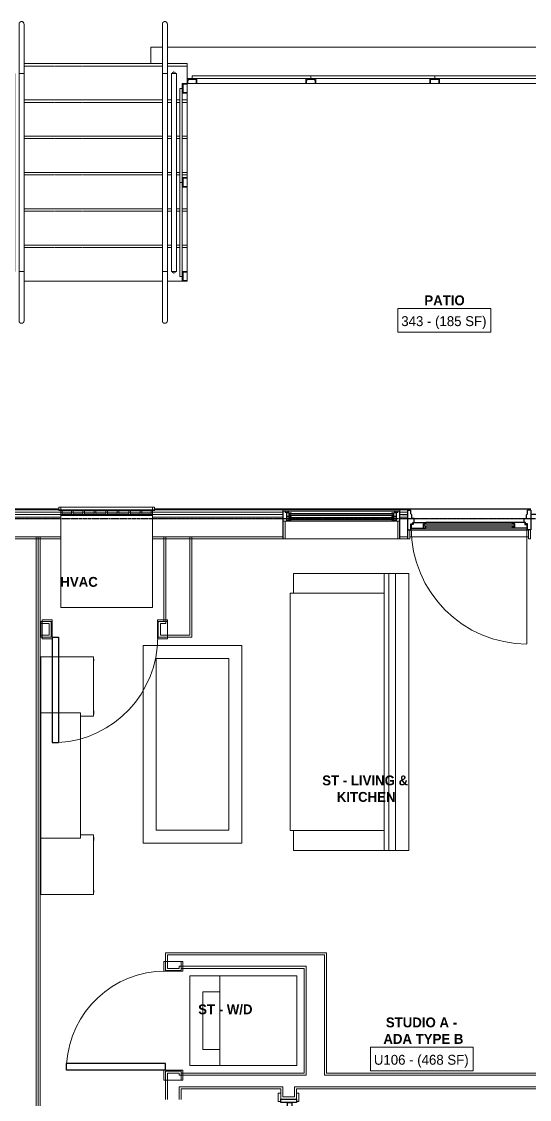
# Model space of a CAD drawing. Header units: inches. Extents: x -4093 to -1777, y 9773 to 12264.
# Drawn here: x -3138.6 to -2984.4, y 11911.1 to 12237.9 of the extents above; entities that cross this region are included whole.
import ezdxf

# ---------------------------------------------------------------- set-up
doc = ezdxf.new("R2010")
doc.units = ezdxf.units.IN
doc.header["$MEASUREMENT"] = 0
for name, pattern in [('Dash', [0.25, 0.125, -0.125]), ('Grid Line 1_2_', [0.875, 0.5, -0.125, 0.125, -0.125]), ('Overhead 1_16_', [0.101562, 0.0625, -0.039062])]:
    doc.linetypes.add(name, pattern=pattern)
for name, color, linetype, lineweight in [('0-1', 7, 'Continuous', 5), ('0-2', 7, 'Continuous', 9), ('A-AREA-IDEN', 2, 'Continuous', 9), ('A-DETL-GENF', 92, 'Continuous', 18), ('A-DETL-GENF-HDLN', 1, 'Dash', 9), ('A-DOOR-1', 7, 'Continuous', 9), ('A-DOOR-2', 10, 'Continuous', 30), ('A-DOOR-4', 31, 'Continuous', 9), ('A-DOOR-5', 31, 'Continuous', 30), ('A-DOOR-FRAM', 31, 'Continuous', 30), ('A-DOOR-FRAM-1', 10, 'Continuous', 30), ('A-DOOR-FRAM-2', 31, 'Continuous', 9), ('A-DOOR-GLAZ', 31, 'Continuous', 9), ('A-FLOR-1', 7, 'Continuous', 9), ('A-FLOR-2', 192, 'Continuous', 9), ('A-FLOR-HRAL', 11, 'Continuous', 9), ('A-GENM', 5, 'Continuous', 9), ('A-GLAZ', 151, 'Continuous', 18), ('A-GLAZ-1', 151, 'Continuous', 9), ('A-GLAZ-2', 151, 'Continuous', 30), ('A-GLAZ-CURT', 52, 'Continuous', 9), ('A-GLAZ-CWMG', 51, 'Continuous', 9), ('A-WALL', 113, 'Continuous', 18), ('A-WALL-1', 7, 'Continuous', 9), ('A-WALL-2', 250, 'Continuous', 18), ('A-WALL-3', 113, 'Continuous', 9), ('I-FURN', 30, 'Continuous', 9), ('I-FURN-1', 7, 'Continuous', 9), ('I-WALL-1', 7, 'Continuous', 9), ('P-SANR-FIXT-1', 7, 'Continuous', 9), ('S-FNDN-1', 7, 'Continuous', 9), ('S-FNDN-2', 32, 'Continuous', 9), ('S-GRID-1', 1, 'Grid Line 1_2_', 30), ('S-STRS', 31, 'Continuous', 9), ('S-STRS-3', 31, 'Overhead 1_16_', 9)]:
    doc.layers.add(name, color=color, linetype=linetype, lineweight=lineweight)
doc.styles.add('Century Gothic', font='ufonts.com_century-gothic.ttf', dxfattribs={"height": 3})
doc.styles.add('Century Gothic_B', font='GOTHICB.TTF', dxfattribs={"height": 3})

# ---------------------------------------------------------------- blocks, each defined once
blk = doc.blocks.new('Entertainment_Center_14771 - Entertainment_Center_14771-3403083-BACKGROUND - 1ST FLOOR')
at = {"layer": 'I-FURN-1'}
for p, q in [((-18, 10), (-36, 10)), ((-36, 10), (-36, -6)), ((-34.85, 10.03), (-35.34, 10.03)), ((-35.34, 10.03), (-35.34, 10)), ((-34.85, 10), (-34.85, 10.03)), ((-18.66, 10.03), (-19.66, 10.03)), ((-19.66, 10.03), (-19.66, 10)), ((-18.66, 10), (-18.66, 10.03)), ((-18, 6), (-18, 10)), ((36, 10), (18, 10)), ((18, 10), (18, 6)), ((18.66, 10.03), (18.66, 10)), ((19.66, 10.03), (18.66, 10.03)), ((19.66, 10), (19.66, 10.03)), ((35.34, 10.03), (34.85, 10.03)), ((34.85, 10.03), (34.85, 10)), ((35.34, 10), (35.34, 10.03)), ((36, -6), (36, 10)), ((19, 6), (-19, 6)), ((-19, 6), (-19, -6)), ((19, -6), (19, 6)), ((-36, -6), (-19, -6)), ((-36, -6.13), (-36, -6)), ((-36, -6), (-19, -6)), ((-19, -6.13), (-36, -6.13)), ((-19, -6), (19, -6)), ((-19, -6.13), (-19, -6)), ((-19, -6), (19, -6)), ((19, -6.13), (-19, -6.13)), ((19, -6), (36, -6)), ((19, -6), (19, -6.13)), ((19, -6), (36, -6)), ((36, -6.13), (19, -6.13)), ((36, -6.13), (36, -6))]:
    blk.add_line(p, q, dxfattribs=at)
blk = doc.blocks.new('Couch-Both_Arms-Generic - 1-1372852-BACKGROUND - 1ST FLOOR')
at = {"layer": 'I-FURN'}
for p, q in [((-42, 17.5), (-36, 17.5)), ((-42, -10), (-42, 17.5)), ((-36, 18.5), (36, 18.5)), ((-36, 17.5), (-36, 18.5)), ((-36, 17.5), (-36, -10)), ((36, 18.5), (36, 17.5)), ((36, 17.5), (42, 17.5)), ((36, -10), (36, 17.5)), ((42, 17.5), (42, -10)), ((-42, -10), (42, -10)), ((-42, -13.5), (-42, -10)), ((-42, -11.5), (42, -11.5)), ((42, -10), (42, -13.5)), ((-42, -13.5), (42, -13.5)), ((42, -13.5), (-42, -13.5))]:
    blk.add_line(p, q, dxfattribs=at)
at = {"layer": 'I-FURN-1'}
for p, q in [((-42, -17.5), (-42, -13.5)), ((42, -13.5), (42, -17.5)), ((42, -17.5), (-42, -17.5))]:
    blk.add_line(p, q, dxfattribs=at)
blk = doc.blocks.new('Table-Coffee - one-1372853-BACKGROUND - 1ST FLOOR')
at = {"layer": 'I-FURN-1'}
for p, q in [((-29.28, 11.25), (30.72, 11.25)), ((-29.28, -18.75), (-29.28, 11.25)), ((30.72, 11.25), (30.72, -18.75)), ((26.72, 7.25), (-25.28, 7.25)), ((-25.28, 7.25), (-25.28, -14.75)), ((26.72, -14.75), (26.72, 7.25)), ((-25.28, -14.75), (26.72, -14.75)), ((30.72, -18.75), (-29.28, -18.75))]:
    blk.add_line(p, q, dxfattribs=at)
blk = doc.blocks.new('SLIDING - FLUSH - SLIDING - FLUSH - 5-0 x 6-8-3203586-BACKGROUND - 1ST FLOOR')
at = {"layer": 'A-DOOR-1'}
for p, q in [((-32.75, 3.25), (-30.25, 3.25)), ((-32.75, 2.5), (-32.75, 3.25)), ((-30.25, 2.5), (-32.75, 2.5)), ((-30.25, 3.25), (-30.25, 2.5)), ((30.25, 3.25), (32.75, 3.25)), ((30.25, 2.5), (30.25, 3.25)), ((32.75, 2.5), (30.25, 2.5)), ((32.75, 3.25), (32.75, 2.5)), ((-32.75, -2.25), (-30.25, -2.25)), ((-32.75, -3), (-32.75, -2.25)), ((-30.25, -3), (-32.75, -3)), ((-30.25, -2.25), (-30.25, -3)), ((30.25, -2.25), (32.75, -2.25)), ((30.25, -3), (30.25, -2.25)), ((32.75, -3), (30.25, -3)), ((32.75, -2.25), (32.75, -3))]:
    blk.add_line(p, q, dxfattribs=at)
at = {"layer": 'A-DOOR-2'}
for p, q in [((-1, -0.88), (-1, 0.5)), ((-1, 0.5), (30, 0.5)), ((30, 0.5), (30, -0.88)), ((-30, -2.25), (-30, -0.88)), ((-30, -0.88), (1, -0.88)), ((1, -2.25), (-30, -2.25)), ((30, -0.88), (-1, -0.88)), ((1, -0.88), (1, -2.25))]:
    blk.add_line(p, q, dxfattribs=at)
at = {"layer": 'A-DOOR-FRAM-1'}
for p, q in [((-31, -2.25), (-31, 2.5)), ((-31, 2.5), (-30, 2.5)), ((-30, 2.5), (-30, -2.25)), ((30, 2.5), (31, 2.5)), ((30, -2.25), (30, 2.5)), ((31, 2.5), (31, -2.25)), ((-30, -2.25), (-31, -2.25)), ((31, -2.25), (30, -2.25))]:
    blk.add_line(p, q, dxfattribs=at)
blk = doc.blocks.new('SWING - SINGLE - FLUSH - SWING - FLUSH - 2-6 x 6-8 - PASSAGE-4346079-BACKGROUND - 1ST FLOOR')
at = {"layer": 'A-DOOR-1'}
for p, q in [((-18, 2.375), (-18, 2.875)), ((-18, 2.875), (-15, 2.875)), ((-18, 2.375), (-15, 2.375)), ((-18, -2.875), (-18, 2.375)), ((-15, 2.375), (-18, 2.375)), ((-15, 2.875), (-15, 2.375)), ((-15, 2.375), (-15, -2.875)), ((15, 2.375), (15, 2.875)), ((15, 2.875), (18, 2.875)), ((15, 2.375), (18, 2.375)), ((15, -2.875), (15, 2.375)), ((18, 2.375), (15, 2.375)), ((18, 2.875), (18, 2.375)), ((18, 2.375), (18, -2.875)), ((-15, -2.875), (-18, -2.875)), ((18, -2.875), (15, -2.875))]:
    blk.add_line(p, q, dxfattribs=at)
blk.add_arc((15, -2.375), 30.067, 180, 266.18593, dxfattribs=at)
at = {"layer": 'A-DOOR-2'}
for p, q in [((13, -2.375), (13, -32.375)), ((15, -2.375), (13, -2.375)), ((15, -2.375), (15, -32.375)), ((15, -32.375), (13, -32.375))]:
    blk.add_line(p, q, dxfattribs=at)
blk = doc.blocks.new('Stacked Washer and Dryer - 26_x25_ - Private-1352637-BACKGROUND - 1ST FLOOR')
at = {"layer": 'P-SANR-FIXT-1'}
for p, q in [((0, 13.625), (32.4375, 13.625)), ((0, 13.625), (0, -13.625)), ((23.34375, 13.625), (23.34375, -13.625)), ((32.4375, 13.625), (32.4375, -13.625)), ((23.34375, 8.75), (28.53125, 8.75)), ((28.53125, 8.75), (28.53125, -8.75)), ((28.53125, -8.75), (23.34375, -8.75)), ((32.4375, -13.625), (0, -13.625))]:
    blk.add_line(p, q, dxfattribs=at)
blk = doc.blocks.new('SWING - SINGLE - FLUSH - SWING - 32_ x 80_ - WITH ACOUSTICAL SEAL-4346071-BACKGROUND - 1ST FLOOR')
at = {"layer": 'A-DOOR-1'}
for p, q in [((-16, 2.87), (-19, 2.87)), ((-19, 2.87), (-19, -2.38)), ((-16, -2.38), (-16, 2.87)), ((19, 2.87), (16, 2.87)), ((16, 2.87), (16, -2.38)), ((19, -2.38), (19, 2.87)), ((-19, -2.38), (-16, -2.38)), ((-16, -2.38), (-19, -2.38)), ((-19, -2.38), (-19, -2.88)), ((-19, -2.88), (-16, -2.88)), ((-16, -2.88), (-16, -2.38)), ((16, -2.38), (19, -2.38)), ((19, -2.38), (16, -2.38)), ((16, -2.38), (16, -2.88)), ((16, -2.88), (19, -2.88)), ((19, -2.88), (19, -2.38))]:
    blk.add_line(p, q, dxfattribs=at)
blk.add_arc((16, 2.37), 32.07, 93.5759, 180, dxfattribs=at)
at = {"layer": 'A-DOOR-2'}
for p, q in [((14, 2.37), (14, 34.38)), ((16, 34.38), (14, 34.38)), ((16, 2.37), (16, 34.38)), ((16, 2.37), (14, 2.37))]:
    blk.add_line(p, q, dxfattribs=at)
blk = doc.blocks.new('CTR - 1st Phase - Unit Layouts_rvt-1-BACKGROUND - 1ST FLOOR')
at = {"layer": 'A-FLOR-1'}
for p, q in [((-3021.35, 12081.69), (-3021.47, 12081.69)), ((-2984.72, 12081.69), (-3020.72, 12081.69))]:
    blk.add_line(p, q, dxfattribs=at)
at = {"layer": 'A-WALL-1'}
for p, q in [((-3129.56, 12056.07), (-3132.69, 12056.07)), ((-3132.69, 12056.07), (-3132.69, 12051.32)), ((-3129.56, 12051.32), (-3129.56, 12056.07)), ((-3095.37, 12056.07), (-3097.06, 12056.07)), ((-3097.06, 12056.07), (-3097.06, 12051.32)), ((-3132.69, 12051.32), (-3129.56, 12051.32)), ((-3097.06, 12051.32), (-3095.37, 12051.32)), ((-3094.9, 11955.61), (-3094.9, 11950.24)), ((-3094.27, 11955.61), (-3094.9, 11955.61)), ((-3090.15, 11955.61), (-3094.27, 11955.61)), ((-3046.02, 11955.61), (-3090.15, 11955.61)), ((-3046.02, 11954.99), (-3046.02, 11955.61)), ((-3046.02, 11950.86), (-3046.02, 11954.99)), ((-3094.9, 11950.24), (-3090.15, 11950.24)), ((-3090.15, 11950.24), (-3090.15, 11950.86)), ((-3090.15, 11950.86), (-3052.77, 11950.86)), ((-3052.77, 11950.86), (-3052.77, 11919.11)), ((-3046.02, 11919.11), (-3046.02, 11950.86)), ((-3094.9, 11919.74), (-3094.9, 11911.12)), ((-3090.15, 11919.74), (-3094.9, 11919.74)), ((-3090.15, 11919.11), (-3090.15, 11919.74)), ((-3052.77, 11919.11), (-3090.15, 11919.11)), ((-2971.96, 11919.11), (-3046.02, 11919.11)), ((-3090.15, 11911.12), (-3090.15, 11914.36)), ((-3090.15, 11914.36), (-3059.9, 11914.36)), ((-3059.9, 11914.36), (-3059.9, 11911.24)), ((-3055.15, 11911.24), (-3055.15, 11914.36)), ((-3055.15, 11914.36), (-3052.77, 11914.36)), ((-3052.77, 11914.36), (-2939.77, 11914.36)), ((-3059.9, 11911.24), (-3055.15, 11911.24))]:
    blk.add_line(p, q, dxfattribs=at)
at = {"layer": 'A-WALL-2'}
for p, q in [((-3094.75, 12055.44), (-3094.75, 12081.69)), ((-3087.5, 12051.94), (-3087.5, 12081.69)), ((-3130.19, 12055.44), (-3132.69, 12055.44)), ((-3130.19, 12053.69), (-3130.19, 12055.44)), ((-3130.19, 12051.94), (-3130.19, 12053.69)), ((-3096.44, 12055.44), (-3096.44, 12053.69)), ((-3095.37, 12055.44), (-3096.44, 12055.44)), ((-3096.44, 12053.69), (-3096.44, 12051.94)), ((-3094.75, 12055.44), (-3095.37, 12055.44)), ((-3132.69, 12051.94), (-3130.19, 12051.94)), ((-3096.44, 12051.94), (-3095.37, 12051.94)), ((-3094.75, 12051.94), (-3095.37, 12051.94)), ((-3087.5, 12051.94), (-3094.75, 12051.94)), ((-3094.27, 11954.99), (-3094.27, 11950.86)), ((-3094.27, 11954.99), (-3090.77, 11954.99)), ((-3090.77, 11954.99), (-3090.15, 11954.99)), ((-3046.65, 11954.99), (-3090.15, 11954.99)), ((-3046.65, 11954.99), (-3046.65, 11951.49)), ((-3094.27, 11950.86), (-3092.52, 11950.86)), ((-3092.52, 11950.86), (-3090.77, 11950.86)), ((-3090.77, 11950.86), (-3090.77, 11951.49)), ((-3090.77, 11951.49), (-3090.15, 11951.49)), ((-3052.15, 11951.49), (-3090.15, 11951.49)), ((-3052.15, 11951.49), (-3052.15, 11950.86)), ((-3052.15, 11950.86), (-3052.15, 11919.11)), ((-3046.65, 11951.49), (-3046.65, 11950.86)), ((-3046.65, 11950.86), (-3046.65, 11919.11)), ((-3094.27, 11919.11), (-3094.27, 11911.12)), ((-3092.52, 11919.11), (-3094.27, 11919.11)), ((-3090.77, 11919.11), (-3092.52, 11919.11)), ((-3090.77, 11918.49), (-3090.77, 11919.11)), ((-3090.15, 11918.49), (-3090.77, 11918.49)), ((-3090.15, 11918.49), (-3052.77, 11918.49)), ((-3052.77, 11918.49), (-3052.15, 11918.49)), ((-3052.15, 11918.49), (-3052.15, 11919.11)), ((-3046.65, 11918.49), (-3046.65, 11919.11)), ((-3046.65, 11918.49), (-2939.77, 11918.49)), ((-3090.77, 11911.12), (-3090.77, 11914.99)), ((-3090.15, 11914.99), (-3090.77, 11914.99)), ((-3090.15, 11914.99), (-3059.27, 11914.99)), ((-3059.27, 11914.36), (-3059.27, 11914.99)), ((-3059.27, 11914.36), (-3059.27, 11911.86)), ((-3055.77, 11914.36), (-3055.77, 11914.99)), ((-3055.77, 11914.99), (-3052.77, 11914.99)), ((-3055.77, 11911.86), (-3055.77, 11914.36)), ((-3052.77, 11914.99), (-3052.15, 11914.99)), ((-3052.15, 11914.99), (-2939.77, 11914.99)), ((-3059.27, 11911.86), (-3057.52, 11911.86)), ((-3057.52, 11911.86), (-3055.77, 11911.86))]:
    blk.add_line(p, q, dxfattribs=at)
at = {"layer": 'I-WALL-1'}
for p, q in [((-3095.37, 12081.69), (-3095.37, 12056.07)), ((-3086.87, 12081.69), (-3095.37, 12081.69)), ((-3086.87, 12051.32), (-3086.87, 12081.69)), ((-3095.37, 12051.32), (-3087.5, 12051.32)), ((-3087.5, 12051.32), (-3086.87, 12051.32))]:
    blk.add_line(p, q, dxfattribs=at)
at = {"layer": '0-2'}
for name, p, rotation in [('Couch-Both_Arms-Generic - 1-1372852-BACKGROUND - 1ST FLOOR', (-3038.55, 12028.62), 90.00000000000061), ('SWING - SINGLE - FLUSH - SWING - 32_ x 80_ - WITH ACOUSTICAL SEAL-4346071-BACKGROUND - 1ST FLOOR', (-3113.31, 12053.69), 180), ('Table-Coffee - one-1372853-BACKGROUND - 1ST FLOOR', (-3082.95, 12019.51), 269.9999999999875), ('Entertainment_Center_14771 - Entertainment_Center_14771-3403083-BACKGROUND - 1ST FLOOR', (-3126.7, 12009.3), 269.9999999999976), ('SWING - SINGLE - FLUSH - SWING - FLUSH - 2-6 x 6-8 - PASSAGE-4346079-BACKGROUND - 1ST FLOOR', (-3092.52, 11934.99), 270.0000000000231), ('Stacked Washer and Dryer - 26_x25_ - Private-1352637-BACKGROUND - 1ST FLOOR', (-3055.02, 11934.99), 180), ('SLIDING - FLUSH - SLIDING - FLUSH - 5-0 x 6-8-3203586-BACKGROUND - 1ST FLOOR', (-3057.4, 11880.24), 89.99999999995191)]:
    blk.add_blockref(name, p, dxfattribs=dict(at, rotation=rotation))
blk = doc.blocks.new('CTR - 1st Phase - Common Walls_rvt-1-BACKGROUND - 1ST FLOOR')
at = {"layer": 'A-WALL-2'}
for p, q in [((-3134.12, 12081.69), (-3134.12, 11743.36)), ((-3133.5, 12081.69), (-3133.5, 11743.36))]:
    blk.add_line(p, q, dxfattribs=at)
at = {"layer": 'I-WALL-1'}
for p, q in [((-3132.87, 12081.69), (-3141.37, 12081.69)), ((-3132.87, 11743.36), (-3132.87, 12081.69))]:
    blk.add_line(p, q, dxfattribs=at)
blk = doc.blocks.new('CTR - 1st Phase - Structure_rvt-1-BACKGROUND - 1ST FLOOR')
at = {"layer": 'S-FNDN-1'}
for p, q in [((-3099.32, 12230.19), (-3095.82, 12230.19)), ((-3099.32, 12230.19), (-3099.32, 12225.19)), ((-3094.32, 12230.19), (-3069.32, 12230.19)), ((-2710.32, 12230.19), (-3069.32, 12230.19))]:
    blk.add_line(p, q, dxfattribs=at)
at = {"layer": 'S-GRID-1'}
blk.add_line((-1777.25, 12087.19), (-4076.95, 12087.19), dxfattribs=at)
blk = doc.blocks.new('Window-Double_Hung-Marvin-Essential - 1-WIDE _TEMP ALL_ ESDH3066-3454274-BACKGROUND - 1ST FLOOR')
at = {"layer": 'A-DETL-GENF'}
for p, q in [((-17.75, 4.03), (-17.16, 4.03)), ((-17.75, 4.03), (-17.75, 0.94)), ((-17.08, 3.62), (-17.16, 4.03)), ((-17.08, 3.62), (-16.19, 3.62)), ((-16.85, 4), (-16.85, 3.62)), ((-16.3, 4), (-16.85, 4)), ((-16.38, 3.52), (-16.72, 3.52)), ((-16.72, 3.52), (-16.72, 0.94)), ((-15.34, 3.44), (-16.56, 3.44)), ((-16.56, 2.5), (-16.56, 3.44)), ((-16.38, 3.62), (-16.38, 3.52)), ((-16.3, 3.76), (-16.3, 4)), ((-16.18, 3.76), (-16.3, 3.76)), ((-16.19, 3.72), (-16.1, 3.72)), ((-16.19, 3.62), (-16.19, 3.72)), ((-16.18, 3.97), (-16.1, 3.97)), ((-16.18, 3.97), (-16.18, 3.76)), ((-16.1, 3.72), (-16.1, 3.97)), ((-15.94, 2.62), (-15.94, 3.34)), ((-15.94, 3.34), (-15.28, 3.34)), ((15.84, 3.32), (-15.84, 3.32)), ((-15.84, 2.63), (-15.84, 3.32)), ((-15.34, 3.44), (-15.28, 3.38)), ((-15.28, 3.34), (-15.28, 3.38)), ((15.34, 3.44), (15.28, 3.38)), ((15.28, 3.34), (15.28, 3.38)), ((15.94, 3.34), (15.28, 3.34)), ((15.34, 3.44), (16.56, 3.44)), ((15.84, 2.63), (15.84, 3.32)), ((15.94, 2.62), (15.94, 3.34)), ((16.18, 3.97), (16.1, 3.97)), ((16.1, 3.72), (16.1, 3.97)), ((16.19, 3.72), (16.1, 3.72)), ((16.18, 3.97), (16.18, 3.76)), ((16.18, 3.76), (16.3, 3.76)), ((16.19, 3.62), (16.19, 3.72)), ((17.08, 3.62), (16.19, 3.62)), ((16.3, 3.76), (16.3, 4)), ((16.3, 4), (16.85, 4)), ((16.38, 3.62), (16.38, 3.52)), ((16.38, 3.52), (16.72, 3.52)), ((16.56, 2.5), (16.56, 3.44)), ((16.72, 3.52), (16.72, 0.94)), ((16.85, 4), (16.85, 3.62)), ((17.08, 3.62), (17.16, 4.03)), ((17.75, 4.03), (17.16, 4.03)), ((17.75, 4.03), (17.75, 0.94)), ((-19.25, 2.98), (-19.25, 2.94)), ((-17.75, 2.98), (-19.25, 2.98)), ((-19.25, 2.94), (-17.9, 2.94)), ((-17.9, 2.94), (-17.9, 2.83)), ((-17.9, 2.83), (-17.75, 2.83)), ((-16.72, 0.94), (-17.75, 0.94)), ((-16.56, 2.5), (-15.34, 2.5)), ((-15.34, 2.22), (-16.56, 2.22)), ((-16.56, 1.28), (-16.56, 2.22)), ((-16.56, 1.28), (-15.34, 1.28)), ((-15.28, 2.62), (-15.94, 2.62)), ((-15.94, 1.4), (-15.94, 2.12)), ((-15.94, 2.12), (-15.28, 2.12)), ((-15.28, 1.4), (-15.94, 1.4)), ((15.84, 3.2), (-15.84, 3.2)), ((15.84, 2.76), (-15.84, 2.76)), ((15.84, 2.63), (-15.84, 2.63)), ((15.84, 2.1), (-15.84, 2.1)), ((-15.84, 1.41), (-15.84, 2.1)), ((15.84, 1.98), (-15.84, 1.98)), ((15.84, 1.54), (-15.84, 1.54)), ((15.84, 1.41), (-15.84, 1.41)), ((-15.54, 2.76), (-15.54, 3.2)), ((-15.54, 1.54), (-15.54, 1.98)), ((-15.34, 2.5), (-15.28, 2.56)), ((-15.34, 2.22), (-15.28, 2.16)), ((-15.34, 1.28), (-15.28, 1.34)), ((-15.28, 2.56), (-15.28, 2.62)), ((-15.28, 2.12), (-15.28, 2.16)), ((-15.28, 1.34), (-15.28, 1.4)), ((15.28, 2.56), (15.28, 2.62)), ((15.28, 2.62), (15.94, 2.62)), ((15.34, 2.5), (15.28, 2.56)), ((15.34, 2.22), (15.28, 2.16)), ((15.28, 2.12), (15.28, 2.16)), ((15.94, 2.12), (15.28, 2.12)), ((15.28, 1.34), (15.28, 1.4)), ((15.28, 1.4), (15.94, 1.4)), ((15.34, 1.28), (15.28, 1.34)), ((16.56, 2.5), (15.34, 2.5)), ((15.34, 2.22), (16.56, 2.22)), ((16.56, 1.28), (15.34, 1.28)), ((15.54, 2.76), (15.54, 3.2)), ((15.54, 1.54), (15.54, 1.98)), ((15.84, 1.41), (15.84, 2.1)), ((15.94, 1.4), (15.94, 2.12)), ((16.56, 1.28), (16.56, 2.22)), ((16.72, 0.94), (17.75, 0.94)), ((17.75, 2.98), (19.25, 2.98)), ((17.9, 2.83), (17.75, 2.83)), ((17.9, 2.94), (17.9, 2.83)), ((19.25, 2.94), (17.9, 2.94)), ((19.25, 2.98), (19.25, 2.94))]:
    blk.add_line(p, q, dxfattribs=at)
at = {"layer": 'A-DETL-GENF-HDLN'}
blk.add_line((16.1, 3.97), (-16.5, 3.97), dxfattribs=at)
at = {"layer": 'A-GLAZ'}
for p, q in [((-17.13, 0.91), (-17.13, -4.44)), ((17.12, -4.44), (17.12, 0.91)), ((-17.13, -4.44), (-17.75, -4.44)), ((17.12, -4.44), (17.75, -4.44))]:
    blk.add_line(p, q, dxfattribs=at)
at = {"layer": 'A-GLAZ-1'}
for p, q in [((17.75, 4.03), (-17.75, 4.03)), ((19.62, 4.5), (17.75, 4.5)), ((17.75, 4.5), (17.75, 4.44)), ((17.75, 4.44), (19.62, 4.44)), ((19.62, 4.44), (19.62, 4.5)), ((-17.75, 0.94), (17.75, 0.94)), ((-17.75, -4.44), (17.75, -4.44))]:
    blk.add_line(p, q, dxfattribs=at)
at = {"layer": 'A-GLAZ-2'}
for p, q in [((-17.75, 4.03), (-17.75, 0.94)), ((17.75, 0.94), (17.75, 4.03)), ((-17.75, 0.91), (-17.75, -4.44)), ((17.75, -4.44), (17.75, 0.91))]:
    blk.add_line(p, q, dxfattribs=at)
blk = doc.blocks.new('V-Series_EWC4_SPVU_RFA_2015 - 1ST FLOOR-2484708-BACKGROUND - 1ST FLOOR')
at = {"layer": 'A-GENM'}
for p, q in [((-3126.69, 12090.69), (-3127.25, 12090.69)), ((-3127.25, 12090.69), (-3127.25, 12089.69)), ((-3127.25, 12089.69), (-3126.69, 12089.69)), ((-3098.81, 12090.69), (-3126.69, 12090.69)), ((-3126.69, 12090.69), (-3126.69, 12089.69)), ((-3126.69, 12089.69), (-3126.69, 12090.69)), ((-3126.69, 12089.69), (-3098.81, 12089.69)), ((-3126.69, 12089.69), (-3126.69, 12060.25)), ((-3126.25, 12089.69), (-3126.69, 12089.69)), ((-3126.25, 12088.69), (-3126.25, 12089.69)), ((-3122.95, 12089.69), (-3123.45, 12089.69)), ((-3123.45, 12089.69), (-3123.45, 12088.69)), ((-3122.95, 12088.69), (-3122.95, 12089.69)), ((-3119.47, 12089.69), (-3119.97, 12089.69)), ((-3119.97, 12089.69), (-3119.97, 12088.69)), ((-3119.47, 12088.69), (-3119.47, 12089.69)), ((-3115.98, 12089.69), (-3116.48, 12089.69)), ((-3116.48, 12089.69), (-3116.48, 12088.69)), ((-3115.98, 12088.69), (-3115.98, 12089.69)), ((-3112.5, 12089.69), (-3113, 12089.69)), ((-3113, 12089.69), (-3113, 12088.69)), ((-3112.5, 12088.69), (-3112.5, 12089.69)), ((-3109.01, 12089.69), (-3109.51, 12089.69)), ((-3109.51, 12089.69), (-3109.51, 12088.69)), ((-3109.01, 12088.69), (-3109.01, 12089.69)), ((-3105.53, 12089.69), (-3106.03, 12089.69)), ((-3106.03, 12089.69), (-3106.03, 12088.69)), ((-3105.53, 12088.69), (-3105.53, 12089.69)), ((-3102.05, 12089.69), (-3102.55, 12089.69)), ((-3102.55, 12089.69), (-3102.55, 12088.69)), ((-3102.05, 12088.69), (-3102.05, 12089.69)), ((-3098.81, 12089.69), (-3099.25, 12089.69)), ((-3099.25, 12089.69), (-3099.25, 12088.69)), ((-3098.81, 12089.69), (-3098.81, 12090.69)), ((-3098.25, 12090.69), (-3098.81, 12090.69)), ((-3098.81, 12090.69), (-3098.81, 12089.69)), ((-3098.81, 12089.69), (-3098.25, 12089.69)), ((-3098.81, 12060.25), (-3098.81, 12089.69)), ((-3098.25, 12089.69), (-3098.25, 12090.69)), ((-3123.45, 12088.69), (-3126.25, 12088.69)), ((-3119.97, 12088.69), (-3122.95, 12088.69)), ((-3116.48, 12088.69), (-3119.47, 12088.69)), ((-3113, 12088.69), (-3115.98, 12088.69)), ((-3109.51, 12088.69), (-3112.5, 12088.69)), ((-3106.03, 12088.69), (-3109.01, 12088.69)), ((-3102.55, 12088.69), (-3105.53, 12088.69)), ((-3099.25, 12088.69), (-3102.05, 12088.69)), ((-3126.69, 12060.25), (-3098.81, 12060.25))]:
    blk.add_line(p, q, dxfattribs=at)
blk = doc.blocks.new('Railing - 1_-2850776-BACKGROUND - 1ST FLOOR')
at = {"layer": 'A-FLOR-HRAL'}
for p, q in [((2, 11), (2, 0)), ((3.5, 0), (3.5, 11))]:
    blk.add_line(p, q, dxfattribs=at)
at = {"layer": 'A-FLOR-HRAL', "flags": 128}
for points in [[(2, 15), (2, 15.03), (2, 15.06), (2.01, 15.09), (2.01, 15.12), (2.01, 15.15), (2.02, 15.18), (2.03, 15.21), (2.04, 15.24), (2.05, 15.26), (2.06, 15.29), (2.07, 15.32), (2.08, 15.35), (2.1, 15.37), (2.11, 15.4), (2.13, 15.42), (2.15, 15.45), (2.17, 15.47), (2.19, 15.49), (2.21, 15.52), (2.23, 15.54), (2.25, 15.56), (2.27, 15.58), (2.3, 15.6), (2.32, 15.61), (2.34, 15.63), (2.37, 15.65), (2.4, 15.66), (2.42, 15.68), (2.45, 15.69), (2.48, 15.7), (2.51, 15.71), (2.53, 15.72), (2.56, 15.73), (2.59, 15.73), (2.62, 15.74), (2.65, 15.74), (2.68, 15.75), (2.71, 15.75), (2.74, 15.75)], [(2, 15), (2, 15), (2, 14.99), (2, 14.97), (2, 14.95), (2, 14.92), (2, 14.89), (2, 14.84), (2, 14.8), (2, 14.74), (2, 14.68), (2, 14.62), (2, 14.55), (2, 14.47), (2, 14.39), (2, 14.3), (2, 14.21), (2, 14.11), (2, 14.01), (2, 13.9), (2, 13.79), (2, 13.67), (2, 13.55), (2, 13.42), (2, 13.29), (2, 13.16), (2, 13.02), (2, 12.89), (2, 12.74), (2, 12.6), (2, 12.45), (2, 12.3), (2, 12.15), (2, 11.99), (2, 11.84), (2, 11.68), (2, 11.52), (2, 11.36), (2, 11.2), (2, 11.04), (2, 11)], [(2, 14.5), (2, 14.53), (2, 14.6), (2, 14.67), (2, 14.73), (2, 14.78), (2, 14.83), (2, 14.87), (2, 14.91), (2, 14.94), (2, 14.97), (2, 14.98), (2, 14.99), (2, 15)], [(2.75, 15.75), (2.78, 15.75), (2.81, 15.75), (2.84, 15.74), (2.87, 15.74), (2.9, 15.74), (2.93, 15.73), (2.96, 15.72), (2.99, 15.71), (3.01, 15.7), (3.04, 15.69), (3.07, 15.68), (3.1, 15.67), (3.12, 15.65), (3.15, 15.64), (3.17, 15.62), (3.2, 15.6), (3.22, 15.58), (3.24, 15.56), (3.27, 15.54), (3.29, 15.52), (3.31, 15.5), (3.33, 15.48), (3.35, 15.45), (3.36, 15.43), (3.38, 15.41), (3.4, 15.38), (3.41, 15.35), (3.43, 15.33), (3.44, 15.3), (3.45, 15.27), (3.46, 15.24), (3.47, 15.22), (3.48, 15.19), (3.48, 15.16), (3.49, 15.13), (3.49, 15.1), (3.5, 15.07), (3.5, 15.04), (3.5, 15.01)], [(3.5, 11), (3.5, 11.16), (3.5, 11.32), (3.5, 11.48), (3.5, 11.64), (3.5, 11.79), (3.5, 11.95), (3.5, 12.11), (3.5, 12.26), (3.5, 12.41), (3.5, 12.56), (3.5, 12.7), (3.5, 12.85), (3.5, 12.99), (3.5, 13.12), (3.5, 13.26), (3.5, 13.39), (3.5, 13.52), (3.5, 13.64), (3.5, 13.76), (3.5, 13.87), (3.5, 13.98), (3.5, 14.08), (3.5, 14.18), (3.5, 14.28), (3.5, 14.37), (3.5, 14.45), (3.5, 14.53), (3.5, 14.6), (3.5, 14.67), (3.5, 14.73), (3.5, 14.78), (3.5, 14.83), (3.5, 14.87), (3.5, 14.91), (3.5, 14.94), (3.5, 14.97), (3.5, 14.98), (3.5, 14.99), (3.5, 15), (3.5, 15)], [(3.5, 15), (3.5, 14.99), (3.5, 14.97), (3.5, 14.95), (3.5, 14.92), (3.5, 14.89), (3.5, 14.84), (3.5, 14.8), (3.5, 14.74), (3.5, 14.68), (3.5, 14.62), (3.5, 14.55), (3.5, 14.52)], [(3.5, 14.07), (3.5, 14.01), (3.5, 13.9), (3.5, 13.79), (3.5, 13.67), (3.5, 13.55), (3.5, 13.42), (3.5, 13.29), (3.5, 13.16), (3.5, 13.02), (3.5, 12.89), (3.5, 12.74), (3.5, 12.6), (3.5, 12.45), (3.5, 12.3), (3.5, 12.15), (3.5, 11.99), (3.5, 11.84), (3.5, 11.68), (3.5, 11.52), (3.5, 11.36), (3.5, 11.2), (3.5, 11.04), (3.5, 11)], [(2, 11), (2, 11.16), (2, 11.32), (2, 11.48), (2, 11.64), (2, 11.79), (2, 11.95), (2, 12.11), (2, 12.26), (2, 12.41), (2, 12.56), (2, 12.7), (2, 12.85), (2, 12.94)]]:
    blk.add_lwpolyline(points, dxfattribs=at)
at = {"layer": 'A-FLOR-HRAL'}
blk.add_arc((0, 0), 0.5, 360, 180, dxfattribs=at)
blk = doc.blocks.new('Railing - 1_-2850778-BACKGROUND - 1ST FLOOR')
at = {"layer": 'A-FLOR-HRAL'}
for p, q in [((2, 0), (2, -11)), ((3.5, -11), (3.5, 0))]:
    blk.add_line(p, q, dxfattribs=at)
at = {"layer": 'A-FLOR-HRAL', "flags": 128}
for points in [[(2, -12.94), (2, -12.89), (2, -12.74), (2, -12.6), (2, -12.45), (2, -12.3), (2, -12.15), (2, -11.99), (2, -11.84), (2, -11.68), (2, -11.52), (2, -11.36), (2, -11.2), (2, -11.04), (2, -11)], [(2, -11), (2, -11.16), (2, -11.32), (2, -11.48), (2, -11.64), (2, -11.79), (2, -11.95), (2, -12.11), (2, -12.26), (2, -12.41), (2, -12.56), (2, -12.7), (2, -12.85), (2, -12.99), (2, -13.12), (2, -13.26), (2, -13.39), (2, -13.52), (2, -13.64), (2, -13.76), (2, -13.87), (2, -13.98), (2, -14.08), (2, -14.18), (2, -14.28), (2, -14.37), (2, -14.45), (2, -14.53), (2, -14.6), (2, -14.67), (2, -14.73), (2, -14.78), (2, -14.83), (2, -14.87), (2, -14.91), (2, -14.94), (2, -14.97), (2, -14.98), (2, -14.99), (2, -15), (2, -15)], [(3.5, -11), (3.5, -11.16), (3.5, -11.32), (3.5, -11.48), (3.5, -11.64), (3.5, -11.79), (3.5, -11.95), (3.5, -12.11), (3.5, -12.26), (3.5, -12.41), (3.5, -12.56), (3.5, -12.7), (3.5, -12.85)], [(3.5, -15), (3.5, -15), (3.5, -14.99), (3.5, -14.97), (3.5, -14.95), (3.5, -14.92), (3.5, -14.89), (3.5, -14.84), (3.5, -14.8), (3.5, -14.74), (3.5, -14.68), (3.5, -14.62), (3.5, -14.55), (3.5, -14.47), (3.5, -14.39), (3.5, -14.3), (3.5, -14.21), (3.5, -14.11), (3.5, -14.01), (3.5, -13.9), (3.5, -13.79), (3.5, -13.67), (3.5, -13.55), (3.5, -13.42), (3.5, -13.29), (3.5, -13.16), (3.5, -13.02), (3.5, -12.89), (3.5, -12.74), (3.5, -12.6), (3.5, -12.45), (3.5, -12.3), (3.5, -12.15), (3.5, -11.99), (3.5, -11.84), (3.5, -11.68), (3.5, -11.52), (3.5, -11.36), (3.5, -11.2), (3.5, -11.04), (3.5, -11)], [(2, -15), (2, -14.99), (2, -14.97), (2, -14.95), (2, -14.92), (2, -14.89), (2, -14.84), (2, -14.8), (2, -14.74), (2, -14.68), (2, -14.62), (2, -14.55), (2, -14.5)], [(2.75, -15.75), (2.72, -15.75), (2.69, -15.75), (2.66, -15.74), (2.63, -15.74), (2.6, -15.74), (2.57, -15.73), (2.54, -15.72), (2.51, -15.71), (2.49, -15.7), (2.46, -15.69), (2.43, -15.68), (2.4, -15.67), (2.38, -15.65), (2.35, -15.64), (2.33, -15.62), (2.3, -15.6), (2.28, -15.58), (2.26, -15.56), (2.23, -15.54), (2.21, -15.52), (2.19, -15.5), (2.17, -15.48), (2.15, -15.45), (2.14, -15.43), (2.12, -15.41), (2.1, -15.38), (2.09, -15.35), (2.07, -15.33), (2.06, -15.3), (2.05, -15.27), (2.04, -15.24), (2.03, -15.22), (2.02, -15.19), (2.02, -15.16), (2.01, -15.13), (2.01, -15.1), (2, -15.07), (2, -15.04), (2, -15.01)], [(3.5, -15), (3.5, -15.03), (3.5, -15.06), (3.49, -15.09), (3.49, -15.12), (3.49, -15.15), (3.48, -15.18), (3.47, -15.21), (3.46, -15.24), (3.45, -15.26), (3.44, -15.29), (3.43, -15.32), (3.42, -15.35), (3.4, -15.37), (3.39, -15.4), (3.37, -15.42), (3.35, -15.45), (3.33, -15.47), (3.31, -15.49), (3.29, -15.52), (3.27, -15.54), (3.25, -15.56), (3.23, -15.58), (3.2, -15.6), (3.18, -15.61), (3.16, -15.63), (3.13, -15.65), (3.1, -15.66), (3.08, -15.68), (3.05, -15.69), (3.02, -15.7), (2.99, -15.71), (2.97, -15.72), (2.94, -15.73), (2.91, -15.73), (2.88, -15.74), (2.85, -15.74), (2.82, -15.75), (2.79, -15.75), (2.76, -15.75)], [(3.5, -13.54), (3.5, -13.64), (3.5, -13.76), (3.5, -13.87), (3.5, -13.98), (3.5, -14.08), (3.5, -14.18), (3.5, -14.28), (3.5, -14.37), (3.5, -14.45), (3.5, -14.53), (3.5, -14.6), (3.5, -14.67), (3.5, -14.73), (3.5, -14.78), (3.5, -14.83), (3.5, -14.87), (3.5, -14.91), (3.5, -14.94), (3.5, -14.97), (3.5, -14.98), (3.5, -14.99), (3.5, -15)]]:
    blk.add_lwpolyline(points, dxfattribs=at)
at = {"layer": 'A-FLOR-HRAL'}
blk.add_arc((0, 0), 0.5, 180, 360, dxfattribs=at)
blk = doc.blocks.new('Railing - Railing-2854352-BACKGROUND - 1ST FLOOR')
at = {"layer": 'A-FLOR-HRAL'}
for p, q in [((-3142.07, 12222.19), (-3140.57, 12222.19)), ((-3142.07, 12222.19), (-3142.07, 12162.19)), ((-3140.57, 12222.19), (-3140.57, 12162.19)), ((-3139.32, 12222.19), (-3137.82, 12222.19)), ((-3139.32, 12222.19), (-3139.32, 12162.19)), ((-3137.82, 12222.19), (-3137.82, 12162.19)), ((-3140.57, 12162.19), (-3142.07, 12162.19)), ((-3137.82, 12162.19), (-3139.32, 12162.19))]:
    blk.add_line(p, q, dxfattribs=at)
for name, p in [('Railing - 1_-2850776-BACKGROUND - 1ST FLOOR', (-3141.32, 12222.19)), ('Railing - 1_-2850778-BACKGROUND - 1ST FLOOR', (-3141.32, 12162.19))]:
    blk.add_blockref(name, p)
blk = doc.blocks.new('Horizontal_Siding - Horizontal_Siding-2850239-BACKGROUND - 1ST FLOOR')
at = {"layer": 'A-GLAZ-CURT'}
for p, q in [((-14.25, -2.25), (-14.25, -1.5)), ((14.25, -2.25), (-14.25, -2.25)), ((-12.75, -1.5), (12.75, -1.5)), ((14.25, -1.5), (14.25, -2.25))]:
    blk.add_line(p, q, dxfattribs=at)
blk = doc.blocks.new('Rectangular Mullion - RAILING POST-2669756-BACKGROUND - 1ST FLOOR')
at = {"layer": 'A-GLAZ-CWMG'}
for p, q in [((-1.5, 1.5), (1.5, 1.5)), ((-1.5, 0), (-1.5, 1.5)), ((-1.22, 1.18), (-1.29, 0.21)), ((1.22, 1.18), (-1.22, 1.18)), ((1.29, 0.21), (1.22, 1.18)), ((1.5, 1.5), (1.5, 0))]:
    blk.add_line(p, q, dxfattribs=at)
for centre, radius, start, end in [((-1.5, 0.21), 0.21, 270, 0.528), ((1.5, 0.21), 0.211, 179.472, 270)]:
    blk.add_arc(centre, radius, start, end, dxfattribs=at)
blk = doc.blocks.new('Rectangular Mullion - RAILING POST-2680128-BACKGROUND - 1ST FLOOR')
at = {"layer": 'A-GLAZ-CWMG'}
for p, q in [((-3, 1.5), (0, 1.5)), ((-3, 0), (-3, 1.5)), ((-2.72, 1.18), (-2.79, 0.21)), ((-0.28, 1.18), (-2.72, 1.18)), ((-0.21, 0.21), (-0.28, 1.18)), ((0, 1.5), (0, 0))]:
    blk.add_line(p, q, dxfattribs=at)
for centre, radius, start, end in [((-3, 0.21), 0.21, 270, 0.528), ((0, 0.21), 0.211, 179.472, 270)]:
    blk.add_arc(centre, radius, start, end, dxfattribs=at)
blk = doc.blocks.new('Rectangular Mullion - RAILING POST-2806294-BACKGROUND - 1ST FLOOR')
at = {"layer": 'A-GLAZ-CWMG'}
for p, q in [((0, 1.5), (-3, 1.5)), ((-3, 1.5), (-3, 0)), ((-2.79, 0.21), (-2.72, 1.18)), ((-2.72, 1.18), (-0.28, 1.18)), ((-0.28, 1.18), (-0.21, 0.21)), ((0, 0), (0, 1.5))]:
    blk.add_line(p, q, dxfattribs=at)
for centre, start, end in [((-3, 0.21), 270, 0.528), ((0, 0.21), 179.472, 270)]:
    blk.add_arc(centre, 0.21, start, end, dxfattribs=at)
blk = doc.blocks.new('Horizontal_Siding - Horizontal_Siding-2849379-BACKGROUND - 1ST FLOOR')
at = {"layer": 'A-GLAZ-CURT'}
for p, q in [((-18.04, 2.25), (18.04, 2.25)), ((-18.04, 1.5), (-18.04, 2.25)), ((16.54, 1.5), (-16.54, 1.5)), ((18.04, 2.25), (18.04, 1.5))]:
    blk.add_line(p, q, dxfattribs=at)
blk = doc.blocks.new('Horizontal_Siding - Horizontal_Siding-2849380-BACKGROUND - 1ST FLOOR')
at = {"layer": 'A-GLAZ-CURT'}
for p, q in [((-18.79, 2.25), (18.79, 2.25)), ((-18.79, 1.5), (-18.79, 2.25)), ((17.29, 1.5), (-17.29, 1.5)), ((18.79, 2.25), (18.79, 1.5))]:
    blk.add_line(p, q, dxfattribs=at)
blk = doc.blocks.new('Rectangular Mullion - RAILING POST-2666422-BACKGROUND - 1ST FLOOR')
at = {"layer": 'A-GLAZ-CWMG'}
for p, q in [((-1.5, -1.5), (-1.5, 0)), ((1.5, 0), (1.5, -1.5)), ((1.5, -1.5), (-1.5, -1.5)), ((-1.29, -0.21), (-1.22, -1.18)), ((-1.22, -1.18), (1.22, -1.18)), ((1.22, -1.18), (1.29, -0.21))]:
    blk.add_line(p, q, dxfattribs=at)
for centre, radius, start, end in [((-1.5, -0.21), 0.211, 359.472, 90), ((1.5, -0.21), 0.21, 90, 180.528)]:
    blk.add_arc(centre, radius, start, end, dxfattribs=at)
blk = doc.blocks.new('Rectangular Mullion - RAILING POST-2806288-BACKGROUND - 1ST FLOOR')
at = {"layer": 'A-GLAZ-CWMG'}
for p, q in [((-3, 0), (-3, -1.5)), ((0, -1.5), (0, 0)), ((-3, -1.5), (0, -1.5)), ((-2.72, -1.18), (-2.79, -0.21)), ((-0.28, -1.18), (-2.72, -1.18)), ((-0.21, -0.21), (-0.28, -1.18))]:
    blk.add_line(p, q, dxfattribs=at)
for centre, radius, start, end in [((-3, -0.21), 0.211, 359.472, 90), ((0, -0.21), 0.21, 90, 180.528)]:
    blk.add_arc(centre, radius, start, end, dxfattribs=at)
blk = doc.blocks.new('Railing - Railing-2854353-BACKGROUND - 1ST FLOOR')
at = {"layer": 'A-FLOR-HRAL'}
for p, q in [((-3095.82, 12222.19), (-3094.32, 12222.19)), ((-3095.82, 12222.19), (-3095.82, 12162.19)), ((-3094.32, 12222.19), (-3094.32, 12162.19)), ((-3093.07, 12222.19), (-3091.57, 12222.19)), ((-3093.07, 12222.19), (-3093.07, 12162.19)), ((-3091.57, 12222.19), (-3091.57, 12162.19)), ((-3094.32, 12162.19), (-3095.82, 12162.19)), ((-3091.57, 12162.19), (-3093.07, 12162.19))]:
    blk.add_line(p, q, dxfattribs=at)
at = {"extrusion": (0, 0, -1), "zscale": -1}
for name, p in [('Railing - 1_-2850776-BACKGROUND - 1ST FLOOR', (3092.32, 12222.19)), ('Railing - 1_-2850778-BACKGROUND - 1ST FLOOR', (3092.32, 12162.19))]:
    blk.add_blockref(name, p, dxfattribs=at)
blk = doc.blocks.new('Bayer Built Door - VISTAGRANDE FLUSH _LH_ - 37-1_2__ x 81-3_4__ - 1ST FLOOR-V93-BACKGROUND - 1ST FLOOR')
at = {"layer": 'A-DOOR-4'}
blk.add_line((17.56, -1.16), (17.56, -36.28), dxfattribs=at)
blk.add_arc((17.56, -1.16), 35.13, 180, 270, dxfattribs=at)
at = {"layer": 'A-DOOR-5'}
for p, q in [((-16.95, 0.56), (-16.95, -0.08)), ((-16.95, 0.56), (-13.13, 0.56)), ((-13.87, 0.16), (-13.13, 0.16)), ((-13.87, -1.16), (-13.87, 0.16)), ((-13.13, 0.25), (-13.16, 0.56)), ((13.12, 0.56), (-13.13, 0.56)), ((-13.13, 0.16), (-13.13, 0.25)), ((13.12, 0.25), (13.16, 0.56)), ((13.12, 0.16), (13.12, 0.25)), ((13.87, 0.16), (13.12, 0.16)), ((16.95, 0.56), (13.12, 0.56)), ((13.87, -1.16), (13.87, 0.16)), ((16.95, 0.56), (16.95, -0.08)), ((-16.95, -0.08), (-17.56, -0.09)), ((-17.56, -0.09), (-17.56, -1.16)), ((-17.56, -1.16), (-13.13, -1.16)), ((-13.13, -0.59), (-13.87, -0.59)), ((-13.87, -1.09), (-13.36, -1.09)), ((-13.87, -1.16), (-13.87, -1.09)), ((-13.36, -1.09), (-13.16, -0.84)), ((-13.16, -0.84), (-13.13, -0.66)), ((13.12, -1.16), (-13.13, -1.16)), ((-13.13, -0.66), (-13.13, -0.59)), ((13.12, -0.59), (13.87, -0.59)), ((13.12, -0.66), (13.12, -0.59)), ((13.16, -0.84), (13.12, -0.66)), ((17.56, -1.16), (13.12, -1.16)), ((13.36, -1.09), (13.16, -0.84)), ((13.87, -1.09), (13.36, -1.09)), ((13.87, -1.16), (13.87, -1.09)), ((16.95, -0.08), (17.56, -0.09)), ((17.56, -0.09), (17.56, -1.16))]:
    blk.add_line(p, q, dxfattribs=at)
at = {"layer": 'A-DOOR-FRAM'}
for p, q in [((18.75, 4.59), (-18.75, 4.59)), ((-18.75, 4.25), (-18.75, -1.63)), ((-18.75, 4.25), (-17.72, 4.25)), ((-17.72, 3.13), (-17.72, 4.25)), ((17.72, 3.13), (17.72, 4.25)), ((18.75, 4.25), (17.72, 4.25)), ((18.75, 4.25), (18.75, -1.63)), ((-20.38, 2.94), (-18.75, 2.94)), ((-17.38, 2.89), (-17.72, 3.13)), ((-17.72, 0.16), (-17.14, 0.16)), ((-17.72, -1.63), (-17.72, 0.16)), ((-17.38, 1.89), (-17.38, 2.89)), ((-16.69, 1.73), (-17.38, 1.89)), ((-17.14, 0.16), (-17.14, 0.59)), ((-17.14, 0.59), (-16.69, 0.59)), ((-16.69, 0.59), (-16.69, 1.73)), ((16.69, 1.73), (17.38, 1.89)), ((16.69, 0.59), (16.69, 1.73)), ((17.14, 0.59), (16.69, 0.59)), ((17.14, 0.16), (17.14, 0.59)), ((17.72, 0.16), (17.14, 0.16)), ((17.38, 2.89), (17.72, 3.13)), ((17.38, 1.89), (17.38, 2.89)), ((17.72, -1.63), (17.72, 0.16)), ((20.37, 2.94), (18.75, 2.94)), ((-18.75, -1.63), (-18.63, -1.63)), ((-18.37, -1.63), (-18.75, -1.63)), ((-18.75, -1.63), (-17.72, -1.63)), ((-18, -1.63), (18, -1.63)), ((18.75, -1.63), (17.72, -1.63)), ((18.62, -1.63), (18.75, -1.63))]:
    blk.add_line(p, q, dxfattribs=at)
at = {"layer": 'A-DOOR-FRAM-2'}
for p, q in [((-18, -1.63), (-18.63, -1.63)), ((-18.63, -1.63), (-18.63, -4.44)), ((-18, -4.44), (-18, -1.63)), ((18.62, -1.63), (18, -1.63)), ((18, -1.63), (18, -4.44)), ((18.62, -4.44), (18.62, -1.63)), ((-18.63, -4.44), (-18, -4.44)), ((18, -4.44), (18.62, -4.44))]:
    blk.add_line(p, q, dxfattribs=at)
at = {"layer": 'A-DOOR-GLAZ'}
for p, q in [((13.12, 0.16), (-13.13, 0.16)), ((-13.13, 0), (-13.87, 0)), ((-13.87, -0.44), (-13.13, -0.44)), ((-13.66, 0), (-13.66, -0.44)), ((13.12, 0), (-13.13, 0)), ((13.12, -0.44), (-13.13, -0.44)), ((13.12, -0.59), (-13.13, -0.59)), ((13.12, 0), (13.87, 0)), ((13.87, -0.44), (13.12, -0.44)), ((13.66, 0), (13.66, -0.44))]:
    blk.add_line(p, q, dxfattribs=at)

msp = doc.modelspace()

# ---------------------------------------------------------------- linework, layer by layer
at = {"layer": 'A-AREA-IDEN', "flags": 128}
for points in [[(-3024.32, 12150.93), (-2996.15, 12150.93), (-2996.15, 12143.77), (-3024.32, 12143.77)], [(-3032.63, 11926.98), (-3001.54, 11926.98), (-3001.54, 11919.81), (-3032.63, 11919.81)]]:
    msp.add_lwpolyline(points, close=True, dxfattribs=at)
at = {"layer": 'A-FLOR-2'}
for p, q in [((-2716.32, 12219.19), (-3088.32, 12219.19)), ((-3088.32, 12219.19), (-3088.32, 12159.19)), ((-3095.82, 12159.19), (-3137.82, 12159.19)), ((-3089.82, 12159.19), (-3094.32, 12159.19)), ((-3021.47, 12087.19), (-2983.97, 12087.19))]:
    msp.add_line(p, q, dxfattribs=at)
at = {"layer": 'A-WALL'}
for p, q in [((-3179.37, 12089.19), (-3059.22, 12089.19)), ((-3023.72, 12089.19), (-3021.47, 12089.19)), ((-3179.37, 12088.44), (-3059.22, 12088.44)), ((-3179.37, 12087.69), (-3126.69, 12087.69)), ((-3179.37, 12087.19), (-3126.69, 12087.19)), ((-3098.81, 12087.69), (-3059.22, 12087.69)), ((-3098.81, 12087.19), (-3059.22, 12087.19)), ((-3023.72, 12088.44), (-3021.47, 12088.44)), ((-3023.72, 12087.69), (-3021.47, 12087.69)), ((-3023.72, 12087.19), (-3021.47, 12087.19)), ((-3179.37, 12081.69), (-3126.69, 12081.69)), ((-3098.81, 12081.69), (-3059.22, 12081.69)), ((-3023.72, 12081.69), (-3021.47, 12081.69))]:
    msp.add_line(p, q, dxfattribs=at)
at = {"layer": 'A-WALL-3'}
for p, q in [((-3023.72, 12089.94), (-3251.37, 12089.94)), ((-3059.22, 12089.53), (-3059.22, 12089.94)), ((-3023.72, 12089.94), (-3023.72, 12089.53)), ((-3021.47, 12089.94), (-3021.85, 12089.94)), ((-3021.47, 12081.06), (-3021.47, 12089.94)), ((-3126.69, 12081.06), (-3126.69, 12088.19)), ((-3126.69, 12088.19), (-3098.81, 12088.19)), ((-3098.81, 12088.19), (-3098.81, 12081.06)), ((-3059.22, 12086.41), (-3059.22, 12086.44)), ((-3023.72, 12086.44), (-3023.72, 12086.41)), ((-3179.37, 12081.06), (-3126.69, 12081.06)), ((-3098.81, 12081.06), (-3059.22, 12081.06)), ((-3023.72, 12081.06), (-3021.47, 12081.06))]:
    msp.add_line(p, q, dxfattribs=at)
at = {"layer": 'S-FNDN-2'}
for p, q in [((-3308.77, 12090.19), (-3127.25, 12090.19)), ((-3098.25, 12090.19), (-3021.47, 12090.19)), ((-3021.47, 12089.94), (-3021.47, 12090.19))]:
    msp.add_line(p, q, dxfattribs=at)
at = {"layer": 'S-STRS'}
for p, q in [((-3095.82, 12225.19), (-3137.82, 12225.19)), ((-3088.32, 12225.19), (-3094.32, 12225.19)), ((-3088.32, 12225.19), (-3088.32, 12220.69)), ((-3095.82, 12214.19), (-3137.82, 12214.19)), ((-3093.07, 12214.19), (-3094.32, 12214.19)), ((-3090.57, 12214.19), (-3091.57, 12214.19)), ((-3088.32, 12214.19), (-3089.82, 12214.19)), ((-3095.82, 12203.19), (-3137.82, 12203.19)), ((-3093.07, 12203.19), (-3094.32, 12203.19)), ((-3090.57, 12203.19), (-3091.57, 12203.19)), ((-3088.32, 12203.19), (-3089.82, 12203.19)), ((-3095.82, 12192.19), (-3137.82, 12192.19)), ((-3093.07, 12192.19), (-3094.32, 12192.19)), ((-3090.57, 12192.19), (-3091.57, 12192.19)), ((-3088.32, 12192.19), (-3089.82, 12192.19)), ((-3095.82, 12181.19), (-3137.82, 12181.19)), ((-3093.07, 12181.19), (-3094.32, 12181.19)), ((-3090.57, 12181.19), (-3091.57, 12181.19)), ((-3088.32, 12181.19), (-3089.82, 12181.19)), ((-3095.82, 12170.19), (-3137.82, 12170.19)), ((-3093.07, 12170.19), (-3094.32, 12170.19)), ((-3090.57, 12170.19), (-3091.57, 12170.19)), ((-3088.32, 12170.19), (-3089.82, 12170.19)), ((-3095.82, 12159.19), (-3137.82, 12159.19)), ((-3089.82, 12159.19), (-3094.32, 12159.19))]:
    msp.add_line(p, q, dxfattribs=at)
at = {"layer": 'S-STRS-3'}
for p, q in [((-3095.82, 12224.44), (-3137.82, 12224.44)), ((-3088.32, 12224.44), (-3094.32, 12224.44)), ((-3095.82, 12213.44), (-3137.82, 12213.44)), ((-3093.07, 12213.44), (-3094.32, 12213.44)), ((-3090.57, 12213.44), (-3091.57, 12213.44)), ((-3088.32, 12213.44), (-3089.82, 12213.44)), ((-3095.82, 12202.44), (-3137.82, 12202.44)), ((-3093.07, 12202.44), (-3094.32, 12202.44)), ((-3090.57, 12202.44), (-3091.57, 12202.44)), ((-3088.32, 12202.44), (-3089.82, 12202.44)), ((-3095.82, 12191.44), (-3137.82, 12191.44)), ((-3093.07, 12191.44), (-3094.32, 12191.44)), ((-3090.57, 12191.44), (-3091.57, 12191.44)), ((-3088.32, 12191.44), (-3089.82, 12191.44)), ((-3095.82, 12180.44), (-3137.82, 12180.44)), ((-3093.07, 12180.44), (-3094.32, 12180.44)), ((-3090.57, 12180.44), (-3091.57, 12180.44)), ((-3088.32, 12180.44), (-3089.82, 12180.44)), ((-3095.82, 12169.44), (-3137.82, 12169.44)), ((-3093.07, 12169.44), (-3094.32, 12169.44)), ((-3090.57, 12169.44), (-3091.57, 12169.44)), ((-3088.32, 12169.44), (-3089.82, 12169.44))]:
    msp.add_line(p, q, dxfattribs=at)

# ---------------------------------------------------------------- block references
at = {"layer": '0-1'}
for name in ['CTR - 1st Phase - Structure_rvt-1-BACKGROUND - 1ST FLOOR', 'CTR - 1st Phase - Common Walls_rvt-1-BACKGROUND - 1ST FLOOR', 'CTR - 1st Phase - Unit Layouts_rvt-1-BACKGROUND - 1ST FLOOR']:
    msp.add_blockref(name, (0, 0), dxfattribs=at)
at = {"layer": 'A-DOOR-4'}
msp.add_blockref('Bayer Built Door - VISTAGRANDE FLUSH _LH_ - 37-1_2__ x 81-3_4__ - 1ST FLOOR-V93-BACKGROUND - 1ST FLOOR', (-3002.72, 12085.5), dxfattribs=at)
at = {"layer": 'A-FLOR-HRAL'}
for name in ['Railing - Railing-2854352-BACKGROUND - 1ST FLOOR', 'Railing - Railing-2854353-BACKGROUND - 1ST FLOOR']:
    msp.add_blockref(name, (0, 0), dxfattribs=at)
at = {"layer": 'A-GENM'}
msp.add_blockref('V-Series_EWC4_SPVU_RFA_2015 - 1ST FLOOR-2484708-BACKGROUND - 1ST FLOOR', (0, 0), dxfattribs=at)
at = {"layer": 'A-GLAZ-1'}
msp.add_blockref('Window-Double_Hung-Marvin-Essential - 1-WIDE _TEMP ALL_ ESDH3066-3454274-BACKGROUND - 1ST FLOOR', (-3041.47, 12085.5), dxfattribs=at)
at = {"layer": 'A-GLAZ-CURT'}
for name, p in [('Horizontal_Siding - Horizontal_Siding-2849379-BACKGROUND - 1ST FLOOR', (-3068.79, 12219.19)), ('Horizontal_Siding - Horizontal_Siding-2849380-BACKGROUND - 1ST FLOOR', (-3031.96, 12219.19)), ('Horizontal_Siding - Horizontal_Siding-2849380-BACKGROUND - 1ST FLOOR', (-2994.39, 12219.19))]:
    msp.add_blockref(name, p, dxfattribs=at)
at = {"layer": 'A-GLAZ-CURT', "rotation": 269.9999999999995}
for p in [(-3088.32, 12203.44), (-3088.32, 12174.94)]:
    msp.add_blockref('Horizontal_Siding - Horizontal_Siding-2850239-BACKGROUND - 1ST FLOOR', p, dxfattribs=at)
at = {"layer": 'A-GLAZ-CWMG'}
for name, rotation in [('Rectangular Mullion - RAILING POST-2806288-BACKGROUND - 1ST FLOOR', 180), ('Rectangular Mullion - RAILING POST-2806294-BACKGROUND - 1ST FLOOR', 89.99999999999952)]:
    msp.add_blockref(name, (-3088.32, 12219.19), dxfattribs=dict(at, rotation=rotation))
at = {"layer": 'A-GLAZ-CWMG', "extrusion": (0, 0, -1)}
for name, p, rotation in [('Rectangular Mullion - RAILING POST-2666422-BACKGROUND - 1ST FLOOR', (3050.75, 12219.19), 180), ('Rectangular Mullion - RAILING POST-2666422-BACKGROUND - 1ST FLOOR', (3013.18, 12219.19), 180), ('Rectangular Mullion - RAILING POST-2669756-BACKGROUND - 1ST FLOOR', (3088.32, 12189.19), 270.0000000000005), ('Rectangular Mullion - RAILING POST-2680128-BACKGROUND - 1ST FLOOR', (3088.32, 12159.19), 270.0000000000005)]:
    msp.add_blockref(name, p, dxfattribs=dict(at, rotation=rotation))

# ---------------------------------------------------------------- texts
at = {"layer": 'A-AREA-IDEN', "char_height": 3, "attachment_point": 1}
for s, insert, width, style in [('PATIO', (-3016.32, 12154.92), 14.645, 'Century Gothic_B'), ('343 - (185 SF)', (-3023.32, 12148.6), 31.613, 'Century Gothic'), ('HVAC', (-3126.79, 12069.55), 15.049, 'Century Gothic_B'), ('ST - LIVING &', (-3047.31, 12009.35), 31.613, 'Century Gothic_B'), ('KITCHEN', (-3042.9, 12004.35), 20.907, 'Century Gothic_B'), ('ST - W/D', (-3084.96, 11939.94), 20.402, 'Century Gothic_B'), ('STUDIO A -', (-3028, 11935.97), 26.361, 'Century Gothic_B'), ('ADA TYPE B', (-3028.75, 11930.97), 28.179, 'Century Gothic_B'), ('U106 - (468 SF)', (-3031.63, 11924.64), 35.148, 'Century Gothic')]:
    msp.add_mtext(s, dxfattribs=dict(at, insert=insert, width=width, style=style))

doc.saveas('drawing.dxf')
